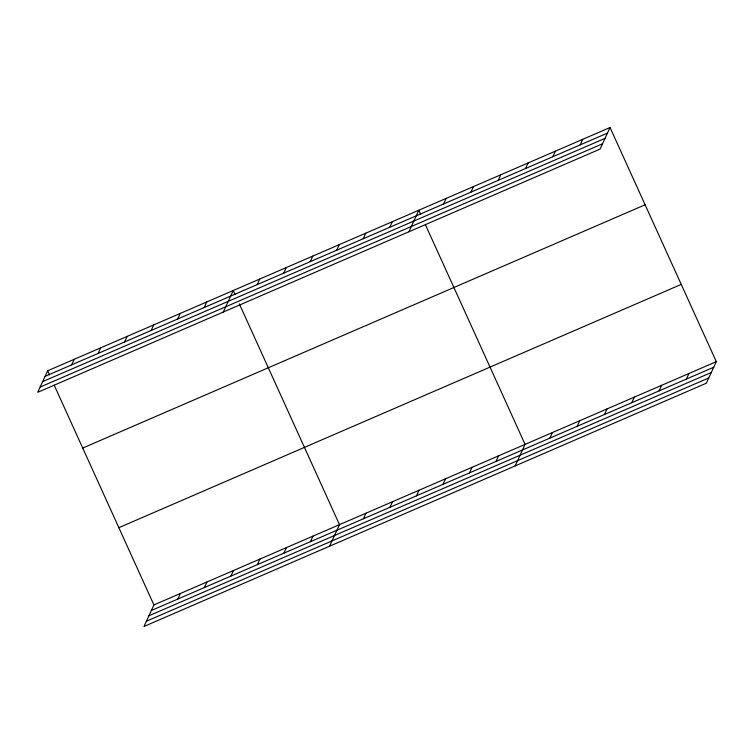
<?xml version="1.0" encoding="UTF-8"?>
<svg xmlns="http://www.w3.org/2000/svg" width="754" height="754" viewBox="0 0 754 754"><rect width="100%" height="100%" fill="white"/><g stroke="black" fill="none" stroke-linecap="round" stroke-linejoin="round"><path stroke-width="1.13" d="M610.043 127.511L47.662 370.779L37.7 392.334L600.09 149.066L610.043 127.511L716.3 361.666L706.338 383.221L143.957 626.489L153.91 604.934L716.3 361.666M71.592 364.889L74.175 359.309M98.105 353.419L100.687 347.839M124.617 341.958L127.2 336.378M151.13 330.488L153.712 324.908M177.642 319.017L180.225 313.438M204.155 307.547L206.737 301.968M223.288 312.052L233.25 290.497L235.116 294.626M257.18 284.616L259.762 279.037M283.692 273.146L286.275 267.566M310.205 261.676L312.787 256.096M336.718 250.205L339.3 244.626M177.85 599.053L180.423 593.464M363.23 238.735L365.813 233.156M204.362 587.583L206.935 582.003M389.743 227.274L392.325 221.685M230.875 576.113L233.448 570.533M408.875 231.78L418.838 210.225L420.704 214.343M257.387 564.642L259.96 559.063M443.569 203.985L446.151 198.406M283.9 553.172L286.473 547.592M470.892 192.166L473.465 186.587M310.412 541.702L312.985 536.122M498.206 180.357L500.779 174.777M329.545 546.207L339.498 524.661L239.329 303.89M363.437 518.771L366.01 513.191M525.519 168.538L528.102 162.958M389.95 507.301L392.523 501.721M552.833 156.719L555.415 151.139M416.462 495.83L419.036 490.251M580.156 144.909L582.729 139.33M442.975 484.36L445.548 478.781M469.488 472.899L472.061 467.32M496 461.429L498.573 455.85M515.133 465.934L525.086 444.379L425.379 224.645M549.826 438.14L552.409 432.56M577.14 426.33L579.722 420.751M604.454 414.512L607.036 408.932M631.777 402.693L634.35 397.113M659.09 390.883L661.673 385.294M686.404 379.064L688.986 373.484M45.08 376.359L607.47 133.09M42.648 381.628L605.028 138.359M40.132 387.066L602.521 143.788M82.723 448.055L645.113 204.777M118.849 527.668L681.239 284.399M151.337 610.514L713.718 367.245M148.896 615.792L711.286 372.514M146.389 621.221L708.779 377.952M47.662 370.779L49.528 374.898M54.203 385.2L153.91 604.934"/></g></svg>
